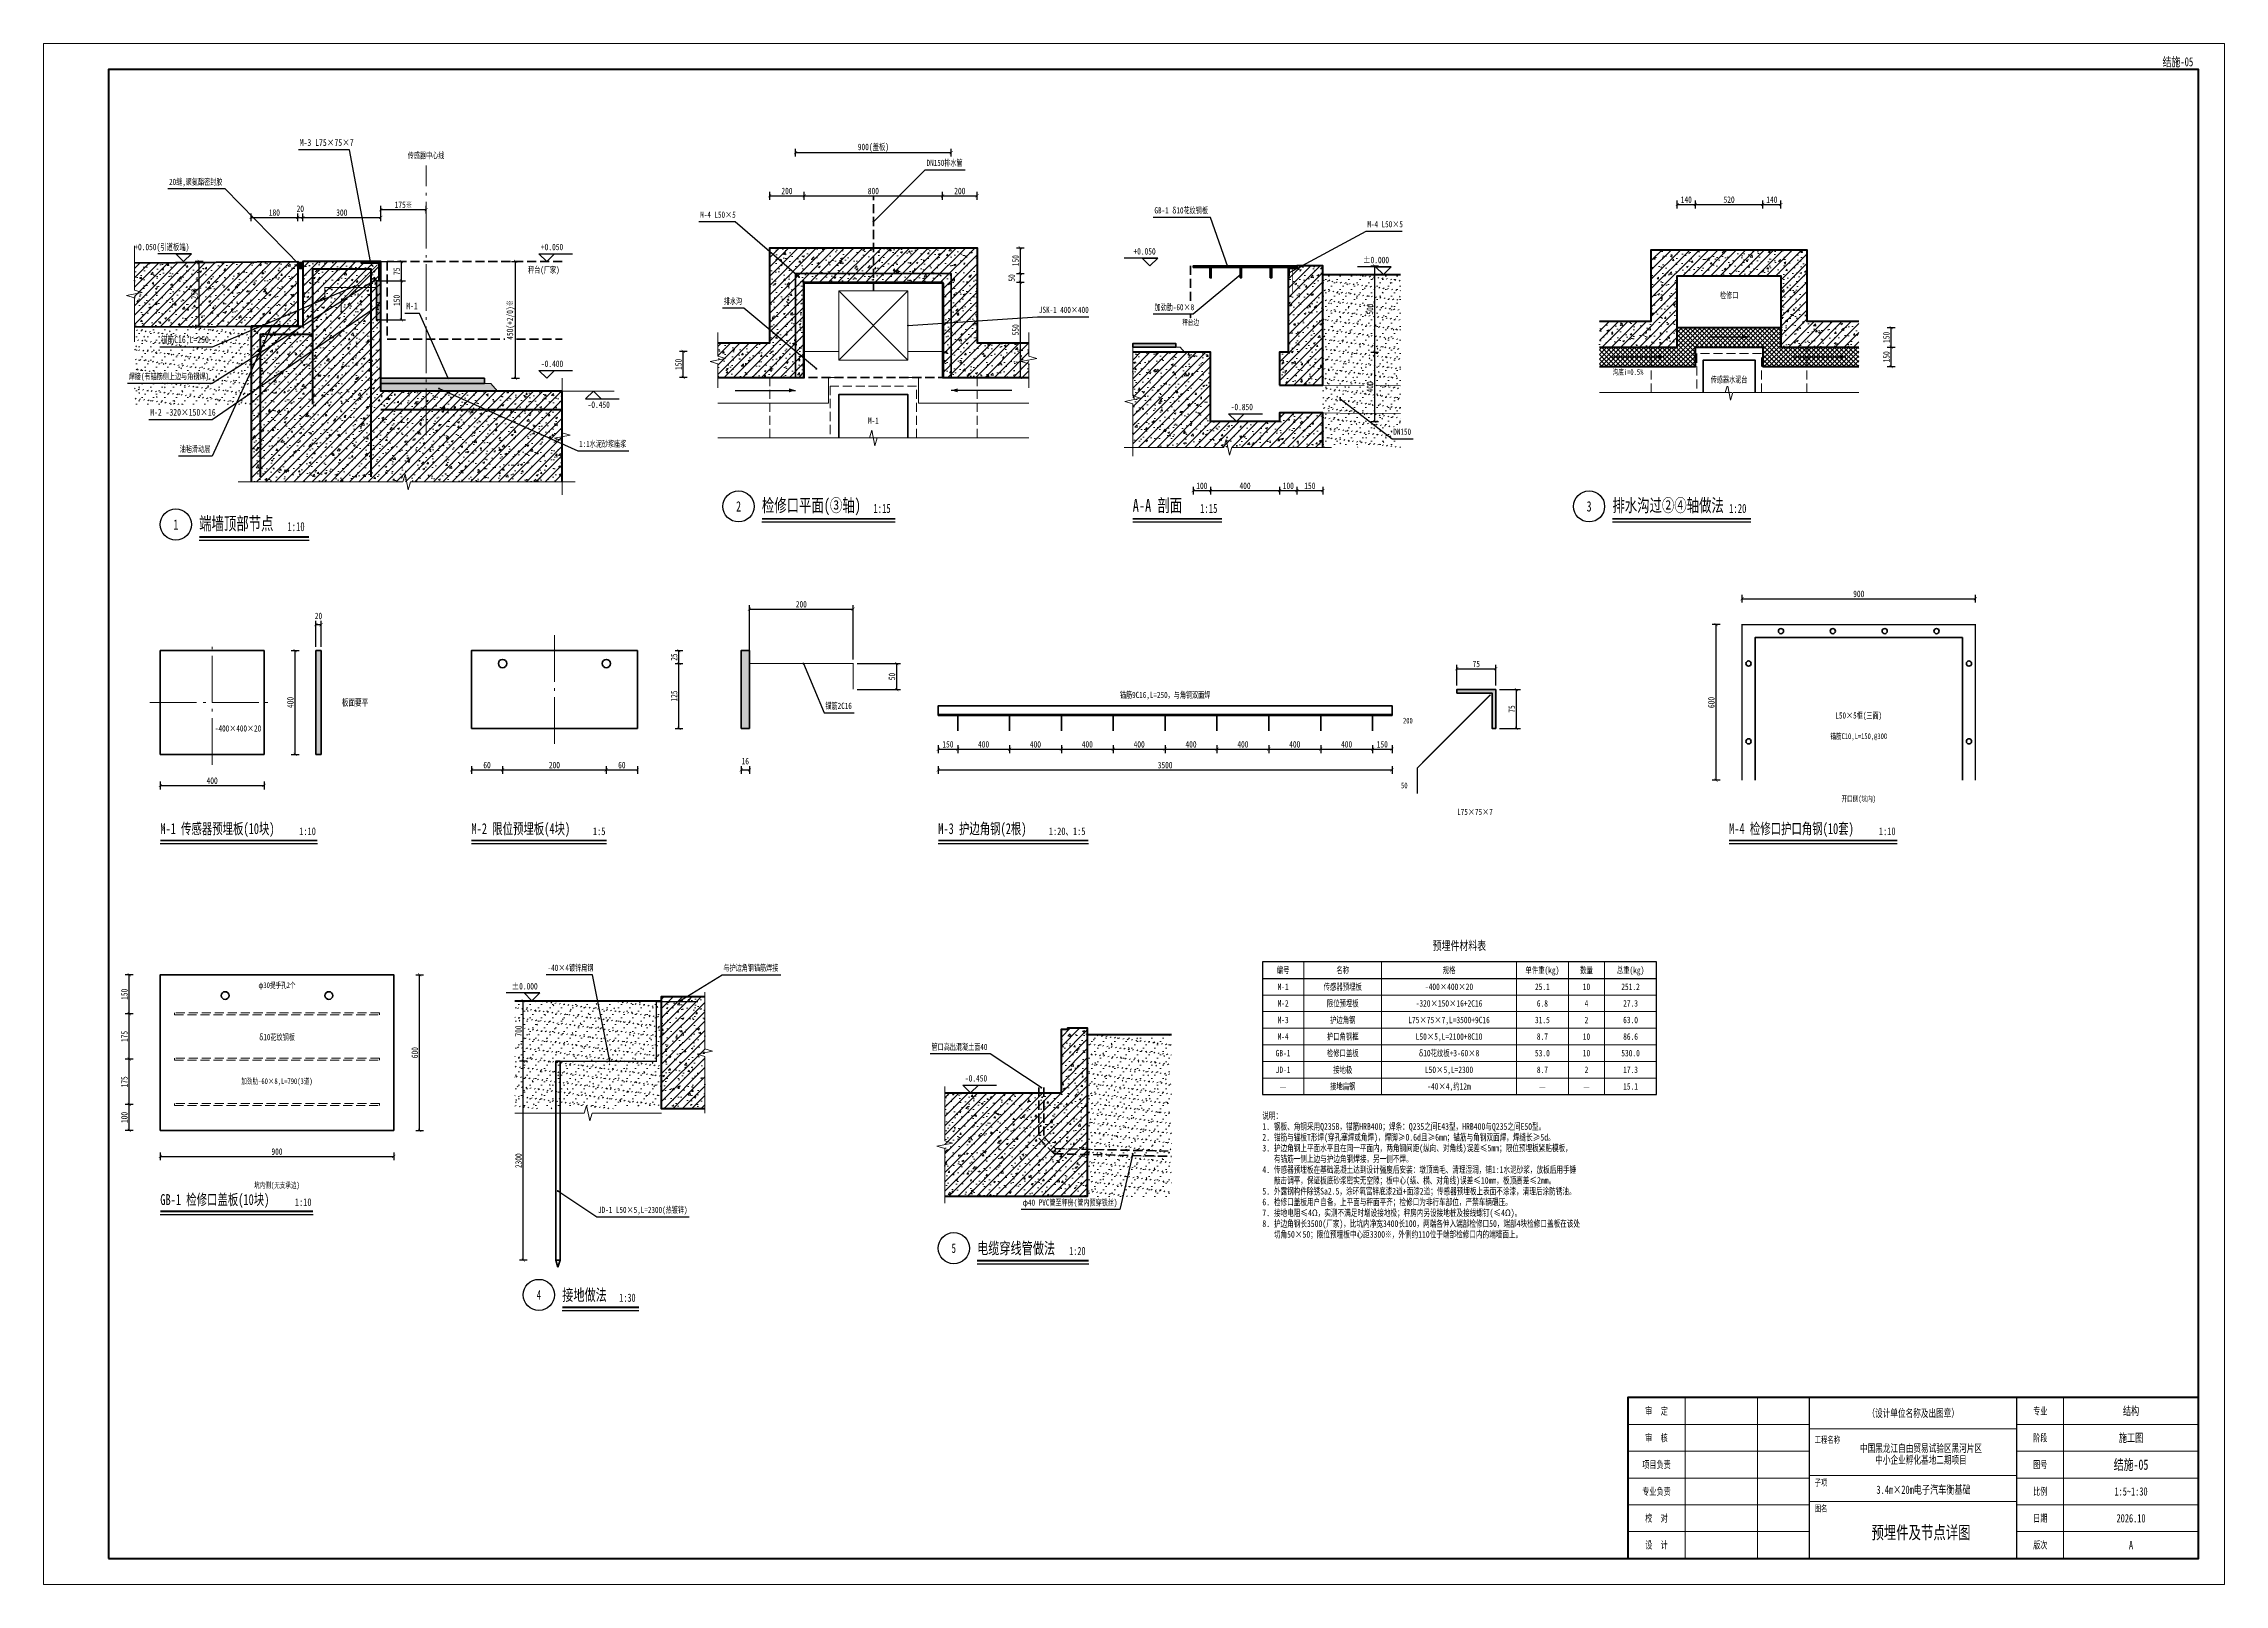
# Model space of a CAD drawing. Header units: millimetres. Extents: x 0 to 226050, y 0 to 29700.
# Drawn here: x 184000 to 226050, y 0 to 29700 of the extents above; entities that cross this region are included whole.
import ezdxf
from ezdxf.enums import TextEntityAlignment as Align

# ---------------------------------------------------------------- set-up
doc = ezdxf.new("R2010")
doc.units = ezdxf.units.MM
doc.header["$LTSCALE"] = 50
doc.linetypes.add('AXIS', pattern=[24, 18, -2.5, 1, -2.5])
doc.linetypes.add('DASH', pattern=[5, 3.5, -1.5])
for name, color, linetype, lineweight in [('S-AXIS', 1, 'AXIS', 18), ('S-CONC', 7, 'Continuous', 50), ('S-DIM', 3, 'Continuous', 13), ('S-FRAME', 7, 'Continuous', 90), ('S-HATCH', 8, 'Continuous', 13), ('S-HIDE', 8, 'DASH', 18), ('S-HIDE2', 6, 'DASH', 35), ('S-PIPE', 5, 'DASH', 35), ('S-REBAR', 2, 'Continuous', 50), ('S-STEEL', 4, 'Continuous', 35), ('S-SYMB', 7, 'Continuous', 25), ('S-TABLE', 7, 'Continuous', 18), ('S-TEXT', 7, 'Continuous', 18), ('S-THIN', 7, 'Continuous', 18)]:
    doc.layers.add(name, color=color, linetype=linetype, lineweight=lineweight)
doc.styles.add('HZ', font='simfang.ttf', dxfattribs={"width": 0.7})
doc.dimstyles.new('ZJ', dxfattribs={"dimscale": 50, "dimtxt": 2.5, "dimasz": 1.2, "dimexe": 1.5, "dimexo": 1.5, "dimgap": 0.6, "dimtad": 1, "dimdec": 0, "dimtxsty": 'HZ', "dimblk": 'ARCHTICK', "dimcen": 2.5, "dimclrd": 3, "dimclre": 3, "dimclrt": 7, "dimazin": 3, "dimtfac": 1, "dimtmove": 2, "dimatfit": 3})
pattern_1 = [(0, (0, 0), (110, 130), [0, -220]), (0, (55, 65), (110, 130), [0, -220]), (35, (30, 20), (145, 170), [27.5, -250]), (125, (115, 105), (155, 185), [22.5, -300])]

# ---------------------------------------------------------------- blocks, each defined once
blk = doc.blocks.new('_ARCHTICK')
at = {"color": 0, "linetype": 'BYBLOCK', "const_width": 0.15}
blk.add_lwpolyline([(-0.5, -0.5), (0.5, 0.5)], dxfattribs=at)

msp = doc.modelspace()

# ---------------------------------------------------------------- hatches: boundary and pattern name
at = {"layer": 'S-HATCH'}
h = msp.add_hatch(dxfattribs=at)
h.set_pattern_fill('ANSI31', color=256, scale=40)
h.paths.add_polyline_path([(197000, 23266.7), (198666.7, 23266.7), (198666.7, 25100), (201333.3, 25100), (201333.3, 23266.7), (203000, 23266.7), (203000, 23933.3), (202000, 23933.3), (202000, 25766.7), (198000, 25766.7), (198000, 23933.3), (197000, 23933.3)])
h = msp.add_hatch(dxfattribs=at)
h.set_pattern_fill('AR-CONC', color=256, scale=2)
h.paths.add_polyline_path([(197000, 23266.7), (198666.7, 23266.7), (198666.7, 25100), (201333.3, 25100), (201333.3, 23266.7), (203000, 23266.7), (203000, 23933.3), (202000, 23933.3), (202000, 25766.7), (198000, 25766.7), (198000, 23933.3), (197000, 23933.3)])
h = msp.add_hatch(dxfattribs=at)
h.set_pattern_fill('ANSI31', color=256, scale=40)
h.paths.add_polyline_path([(214000, 23850), (215500, 23850), (215500, 25225), (217500, 25225), (217500, 23850), (219000, 23850), (219000, 24350), (218000, 24350), (218000, 25725), (215000, 25725), (215000, 24350), (214000, 24350)])
h = msp.add_hatch(dxfattribs=at)
h.set_pattern_fill('AR-CONC', color=256, scale=2)
h.paths.add_polyline_path([(214000, 23850), (215500, 23850), (215500, 25225), (217500, 25225), (217500, 23850), (219000, 23850), (219000, 24350), (218000, 24350), (218000, 25725), (215000, 25725), (215000, 24350), (214000, 24350)])
h = msp.add_hatch(dxfattribs=at)
h.set_pattern_fill('ANSI31', color=256, scale=40)
h.paths.add_polyline_path([(185750, 25475), (188900, 25500), (188900, 24250), (185750, 24235)])
h.paths.add_polyline_path([(187019.5, 25047), (186795.5, 25047), (186795.5, 24703), (187019.5, 24703)], flags=0)
h = msp.add_hatch(dxfattribs=at)
h.set_pattern_fill('AR-CONC', color=256, scale=2)
h.paths.add_polyline_path([(185750, 25475), (188900, 25500), (188900, 24250), (185750, 24235)])
h.paths.add_polyline_path([(187019.5, 25047), (186795.5, 25047), (186795.5, 24703), (187019.5, 24703)], flags=0)
h = msp.add_hatch(dxfattribs=at)
h.set_pattern_fill('ANSI31', color=256, scale=40)
h.paths.add_polyline_path([(188000, 21250), (194000, 21250), (194000, 23000), (190500, 23000), (190500, 25500), (189000, 25500), (189000, 24250), (188000, 24250)])
h = msp.add_hatch(dxfattribs=at)
h.set_pattern_fill('AR-CONC', color=256, scale=2)
h.paths.add_polyline_path([(188000, 21250), (194000, 21250), (194000, 23000), (190500, 23000), (190500, 25500), (189000, 25500), (189000, 24250), (188000, 24250)])
h = msp.add_hatch(dxfattribs=at)
h.set_pattern_fill('ANSI31', color=256, scale=40)
h.paths.add_polyline_path([(207833.3, 23116.7), (208666.7, 23116.7), (208666.7, 25416.7), (208166.7, 25416.7), (208166.7, 25383.3), (208000, 25383.3), (208000, 23750), (207833.3, 23750)])
h = msp.add_hatch(dxfattribs=at)
h.set_pattern_fill('AR-CONC', color=256, scale=2)
h.paths.add_polyline_path([(207833.3, 23116.7), (208666.7, 23116.7), (208666.7, 25416.7), (208166.7, 25416.7), (208166.7, 25383.3), (208000, 25383.3), (208000, 23750), (207833.3, 23750)])
h = msp.add_hatch(dxfattribs=at)
h.set_pattern_fill('ZJ-GRAVEL', color=256, scale=50)
h.set_pattern_definition(pattern_1)
h.paths.add_polyline_path([(208666.7, 25250), (210166.7, 25250), (210166.7, 22310.8), (209995, 22310.8), (209995, 22093.3), (210166.7, 22093.3), (210166.7, 21916.7), (208666.7, 21916.7)])
h.paths.add_polyline_path([(209462.1, 22911.4), (209686.2, 22911.4), (209686.2, 23255.3), (209462.1, 23255.3)], flags=0)
h.paths.add_polyline_path([(209462.1, 24411.4), (209686.2, 24411.4), (209686.2, 24755.3), (209462.1, 24755.3)], flags=0)
h = msp.add_hatch(dxfattribs=at)
h.set_pattern_fill('ZJ-GRAVEL', color=256, scale=50)
h.set_pattern_definition(pattern_1)
h.paths.add_polyline_path([(185750, 23160), (187123.6, 23160), (187123.6, 23377.5), (185750, 23377.5), (185750, 24235), (188000, 24250), (188000, 22750), (185750, 22735)])
h.paths.add_polyline_path([(187135.8, 23860), (187135.8, 24090.6), (186233, 24090.6), (186233, 23860)], flags=0)
h = msp.add_hatch(dxfattribs=at)
h.set_pattern_fill('ANSI37', color=256, scale=20)
h.paths.add_polyline_path([(214000, 23475), (215850, 23475), (215850, 23850), (217150, 23850), (217150, 23475), (219000, 23475), (219000, 23850), (217500, 23850), (217500, 24225), (215500, 24225), (215500, 23850), (214000, 23850)])
h = msp.add_hatch(dxfattribs=at)
h.set_pattern_fill('ANSI31', color=256, scale=40)
h.paths.add_polyline_path([(205000, 21916.7), (208666.7, 21916.7), (208666.7, 22583.3), (207833.3, 22583.3), (207833.3, 22416.7), (206500, 22416.7), (206500, 23750), (205000, 23750)])
h = msp.add_hatch(dxfattribs=at)
h.set_pattern_fill('AR-CONC', color=256, scale=2)
h.paths.add_polyline_path([(205000, 21916.7), (208666.7, 21916.7), (208666.7, 22583.3), (207833.3, 22583.3), (207833.3, 22416.7), (206500, 22416.7), (206500, 23750), (205000, 23750)])
h = msp.add_hatch(dxfattribs=at)
h.set_pattern_fill('AR-SAND', color=256)
h.paths.add_polyline_path([(190500, 23000), (192750, 23000), (192625, 23150), (190500, 23150)])
h = msp.add_hatch(dxfattribs=at)
h.set_pattern_fill('ZJ-GRAVEL', color=256, scale=50)
h.set_pattern_definition(pattern_1)
h.paths.add_polyline_path([(193083.3, 10494.7), (193269.5, 10494.7), (193269.5, 10838.6), (193083.3, 10838.6), (193083.3, 11250), (195916.7, 11250), (195916.7, 9166.7), (193083.3, 9166.7)])
h = msp.add_hatch(dxfattribs=at)
h.set_pattern_fill('ANSI31', color=256, scale=40)
h.paths.add_polyline_path([(195916.7, 9166.7), (196750, 9166.7), (196750, 11333.3), (195916.7, 11333.3)])
h = msp.add_hatch(dxfattribs=at)
h.set_pattern_fill('AR-CONC', color=256, scale=2)
h.paths.add_polyline_path([(195916.7, 9166.7), (196750, 9166.7), (196750, 11333.3), (195916.7, 11333.3)])
h = msp.add_hatch(dxfattribs=at)
h.set_pattern_fill('ANSI31', color=256, scale=40)
h.paths.add_polyline_path([(201375, 7475), (204125, 7475), (204125, 10725), (203750, 10725), (203750, 10700), (203625, 10700), (203625, 9475), (201375, 9475)])
h = msp.add_hatch(dxfattribs=at)
h.set_pattern_fill('AR-CONC', color=256, scale=2)
h.paths.add_polyline_path([(201375, 7475), (204125, 7475), (204125, 10725), (203750, 10725), (203750, 10700), (203625, 10700), (203625, 9475), (201375, 9475)])
h = msp.add_hatch(dxfattribs=at)
h.set_pattern_fill('ZJ-GRAVEL', color=256, scale=50)
h.set_pattern_definition(pattern_1)
h.paths.add_polyline_path([(204125, 7475), (205750, 7475), (205750, 10600), (204125, 10600)])
at = {"layer": 'S-STEEL'}
h = msp.add_hatch(color=256, dxfattribs=at)
h.dxf.hatch_style = 1
h.paths.add_polyline_path([(188900, 25350), (189000, 25350), (189000, 25500), (188900, 25500)])
h = msp.add_hatch(color=256, dxfattribs=at)
h.dxf.hatch_style = 1
h.paths.add_polyline_path([(190500, 25500), (190125, 25500), (190125, 25465), (190465, 25465), (190465, 25125), (190500, 25125)])
h = msp.add_hatch(color=256, dxfattribs=at)
h.dxf.hatch_style = 1
h.paths.add_polyline_path([(206166.7, 25383.3), (208166.7, 25383.3), (208166.7, 25416.7), (206166.7, 25416.7)])
h = msp.add_hatch(color=256, dxfattribs=at)
h.dxf.hatch_style = 1
h.paths.add_polyline_path([(206486.7, 25183.3), (206513.3, 25183.3), (206513.3, 25383.3), (206486.7, 25383.3)])
h = msp.add_hatch(color=256, dxfattribs=at)
h.dxf.hatch_style = 1
h.paths.add_polyline_path([(207070, 25183.3), (207096.7, 25183.3), (207096.7, 25383.3), (207070, 25383.3)])
h = msp.add_hatch(color=256, dxfattribs=at)
h.dxf.hatch_style = 1
h.paths.add_polyline_path([(207653.3, 25183.3), (207680, 25183.3), (207680, 25383.3), (207653.3, 25383.3)])
h = msp.add_hatch(color=256, dxfattribs=at)
h.dxf.hatch_style = 1
h.paths.add_polyline_path([(208000, 25383.3), (208166.7, 25383.3), (208166.7, 25366.7), (208016.7, 25366.7), (208016.7, 25216.7), (208000, 25216.7)])
h = msp.add_hatch(color=256, dxfattribs=at)
h.dxf.hatch_style = 1
h.paths.add_polyline_path([(190420, 24375), (190500, 24375), (190500, 25125), (190420, 25125)])
h = msp.add_hatch(color=256, dxfattribs=at)
h.dxf.hatch_style = 1
h.paths.add_polyline_path([(205000, 23850), (205833.3, 23850), (205833.3, 23916.7), (205000, 23916.7)])
h = msp.add_hatch(color=256, dxfattribs=at)
h.dxf.hatch_style = 1
h.paths.add_polyline_path([(190500, 23150), (192500, 23150), (192500, 23250), (190500, 23250)])
h = msp.add_hatch(color=256, dxfattribs=at)
h.dxf.hatch_style = 1
h.paths.add_polyline_path([(189250, 16000), (189350, 16000), (189350, 18000), (189250, 18000)])
h = msp.add_hatch(color=256, dxfattribs=at)
h.dxf.hatch_style = 1
h.paths.add_polyline_path([(197450, 16500), (197610, 16500), (197610, 18000), (197450, 18000)])
h = msp.add_hatch(color=256, dxfattribs=at)
h.dxf.hatch_style = 1
h.paths.add_polyline_path([(212000, 17250), (211250, 17250), (211250, 17180), (211930, 17180), (211930, 16500), (212000, 16500)])
at = {"layer": 'S-SYMB'}
h = msp.add_hatch(color=256, dxfattribs=at)
h.dxf.hatch_style = 1
edge = h.paths.add_edge_path()
edge.add_arc((200000, 26266.7), 20, 0, 360)
h = msp.add_hatch(color=256, dxfattribs=at)
h.dxf.hatch_style = 1
edge = h.paths.add_edge_path()
edge.add_arc((188950, 25425), 20, 0, 360)
h = msp.add_hatch(color=256, dxfattribs=at)
h.dxf.hatch_style = 1
edge = h.paths.add_edge_path()
edge.add_arc((190300, 25500), 20, 0, 360)
h = msp.add_hatch(color=256, dxfattribs=at)
h.dxf.hatch_style = 1
edge = h.paths.add_edge_path()
edge.add_arc((206833.3, 25400), 20, 0, 360)
h = msp.add_hatch(color=256, dxfattribs=at)
h.dxf.hatch_style = 1
edge = h.paths.add_edge_path()
edge.add_arc((207083.3, 25250), 20, 0, 360)
h = msp.add_hatch(color=256, dxfattribs=at)
h.dxf.hatch_style = 1
edge = h.paths.add_edge_path()
edge.add_arc((208010, 25283.3), 20, 0, 360)
h = msp.add_hatch(color=256, dxfattribs=at)
h.dxf.hatch_style = 1
edge = h.paths.add_edge_path()
edge.add_arc((190000, 25025), 20, 0, 360)
h = msp.add_hatch(color=256, dxfattribs=at)
h.dxf.hatch_style = 1
edge = h.paths.add_edge_path()
edge.add_arc((190400, 25150), 20, 0, 360)
h = msp.add_hatch(color=256, dxfattribs=at)
h.dxf.hatch_style = 1
edge = h.paths.add_edge_path()
edge.add_arc((198566.7, 25200), 20, 0, 360)
h = msp.add_hatch(color=256, dxfattribs=at)
h.dxf.hatch_style = 1
edge = h.paths.add_edge_path()
edge.add_arc((190460, 24650), 20, 0, 360)
h = msp.add_hatch(color=256, dxfattribs=at)
h.dxf.hatch_style = 1
edge = h.paths.add_edge_path()
edge.add_arc((188400, 24265), 20, 0, 360)
h = msp.add_hatch(color=256, dxfattribs=at)
h.dxf.hatch_style = 1
edge = h.paths.add_edge_path()
edge.add_arc((200666.7, 24266.7), 20, 0, 360)
h = msp.add_hatch(color=256, dxfattribs=at)
h.dxf.hatch_style = 1
h.paths.add_polyline_path([(216875, 24050), (216750, 24087.5), (216750, 24012.5)])
h = msp.add_hatch(color=256, dxfattribs=at)
h.dxf.hatch_style = 1
h.paths.add_polyline_path([(215250, 23662.5), (215125, 23700), (215125, 23625)])
h = msp.add_hatch(color=256, dxfattribs=at)
h.dxf.hatch_style = 1
h.paths.add_polyline_path([(218750, 23662.5), (218625, 23700), (218625, 23625)])
h = msp.add_hatch(color=256, dxfattribs=at)
h.dxf.hatch_style = 1
edge = h.paths.add_edge_path()
edge.add_arc((191800, 23250), 20, 0, 360)
h = msp.add_hatch(color=256, dxfattribs=at)
h.dxf.hatch_style = 1
edge = h.paths.add_edge_path()
edge.add_arc((198900, 23433.3), 20, 0, 360)
h = msp.add_hatch(color=256, dxfattribs=at)
h.dxf.hatch_style = 1
edge = h.paths.add_edge_path()
edge.add_arc((191625, 23050), 20, 0, 360)
h = msp.add_hatch(color=256, dxfattribs=at)
h.dxf.hatch_style = 1
h.paths.add_polyline_path([(198500, 23016.7), (198375, 23054.2), (198375, 22979.2)])
h = msp.add_hatch(color=256, dxfattribs=at)
h.dxf.hatch_style = 1
h.paths.add_polyline_path([(201500, 23016.7), (201625, 22979.2), (201625, 23054.2)])
h = msp.add_hatch(color=256, dxfattribs=at)
h.dxf.hatch_style = 1
edge = h.paths.add_edge_path()
edge.add_arc((209000, 22850), 20, 0, 360)
h = msp.add_hatch(color=256, dxfattribs=at)
h.dxf.hatch_style = 1
edge = h.paths.add_edge_path()
edge.add_arc((198650, 17750), 20, 0, 360)
h = msp.add_hatch(color=256, dxfattribs=at)
h.dxf.hatch_style = 1
edge = h.paths.add_edge_path()
edge.add_arc((196250, 11233.3), 20, 0, 360)
h = msp.add_hatch(color=256, dxfattribs=at)
h.dxf.hatch_style = 1
edge = h.paths.add_edge_path()
edge.add_arc((194916.7, 10083.3), 20, 0, 360)
h = msp.add_hatch(color=256, dxfattribs=at)
h.dxf.hatch_style = 1
edge = h.paths.add_edge_path()
edge.add_arc((203237.5, 9575), 20, 0, 360)
h = msp.add_hatch(color=256, dxfattribs=at)
h.dxf.hatch_style = 1
edge = h.paths.add_edge_path()
edge.add_arc((205000, 8300), 20, 0, 360)
h = msp.add_hatch(color=256, dxfattribs=at)
h.dxf.hatch_style = 1
edge = h.paths.add_edge_path()
edge.add_arc((193916.7, 7583.3), 20, 0, 360)

# ---------------------------------------------------------------- linework, layer by layer
at = {"layer": 'S-AXIS'}
for p, q in [((191375, 22150), (191375, 27350)), ((187250, 15800), (187250, 18200)), ((193850, 16200), (193850, 18300)), ((186050, 17000), (188450, 17000))]:
    msp.add_line(p, q, dxfattribs=at)
at = {"layer": 'S-CONC'}
for p, q in [((208666.7, 25250), (210166.7, 25250)), ((193083.3, 11250), (195916.7, 11250)), ((204125, 10600), (205750, 10600))]:
    msp.add_line(p, q, dxfattribs=at)
for points in [[(197000, 23933.3), (198000, 23933.3), (198000, 25766.7), (202000, 25766.7), (202000, 23933.3), (203000, 23933.3)], [(214000, 24350), (215000, 24350), (215000, 25725), (218000, 25725), (218000, 24350), (219000, 24350)], [(185750, 25475), (188900, 25500), (188900, 24250), (185750, 24235)], [(194000, 21250), (194000, 23000), (190500, 23000), (190500, 25500), (189000, 25500), (189000, 24250), (188000, 24250), (188000, 21250)], [(197000, 23266.7), (198666.7, 23266.7), (198666.7, 25100), (201333.3, 25100), (201333.3, 23266.7), (203000, 23266.7)], [(214000, 23850), (215500, 23850), (215500, 25225), (217500, 25225), (217500, 23850), (219000, 23850)], [(208666.7, 21916.7), (208666.7, 22583.3), (207833.3, 22583.3), (207833.3, 22416.7), (206500, 22416.7), (206500, 23750), (205000, 23750)], [(196750, 9166.7), (195916.7, 9166.7), (195916.7, 11333.3), (196750, 11333.3)], [(201375, 9475), (203625, 9475), (203625, 10700), (203750, 10700), (203750, 10725), (204125, 10725), (204125, 7475), (201375, 7475)]]:
    msp.add_lwpolyline(points, dxfattribs=at)
msp.add_lwpolyline([(207833.3, 23116.7), (208666.7, 23116.7), (208666.7, 25416.7), (208166.7, 25416.7), (208166.7, 25383.3), (208000, 25383.3), (208000, 23750), (207833.3, 23750)], close=True, dxfattribs=at)
at = {"layer": 'S-FRAME'}
for points in [[(185250, 500), (225550, 500), (225550, 29200), (185250, 29200)], [(214550, 500), (225550, 500), (225550, 3600), (214550, 3600)]]:
    msp.add_lwpolyline(points, close=True, dxfattribs=at)
at = {"layer": 'S-HIDE'}
for p, q in [((215000, 22975), (215000, 23850)), ((218000, 22975), (218000, 23850)), ((198000, 22100), (198000, 23266.7)), ((202000, 22100), (202000, 23266.7))]:
    msp.add_line(p, q, dxfattribs=at)
for points in [[(215875, 22975), (217125, 22975), (217125, 23725), (215875, 23725)], [(199166.7, 22100), (200833.3, 22100), (200833.3, 23100), (199166.7, 23100)], [(186525, 10980), (190475, 10980), (190475, 11020), (186525, 11020)], [(186525, 10105), (190475, 10105), (190475, 10145), (186525, 10145)], [(186525, 9230), (190475, 9230), (190475, 9270), (186525, 9270)]]:
    msp.add_lwpolyline(points, close=True, dxfattribs=at)
at = {"layer": 'S-HIDE2'}
for p, q in [((206116.7, 25416.7), (206116.7, 24710.8)), ((206116.7, 24493.3), (206116.7, 24416.7)), ((193119.5, 24000), (194000, 24000))]:
    msp.add_line(p, q, dxfattribs=at)
msp.add_lwpolyline([(194000, 25500), (190625, 25500), (190625, 24000), (192895.5, 24000)], dxfattribs=at)
msp.add_lwpolyline([(198500, 23266.7), (201500, 23266.7), (201500, 25266.7), (198500, 25266.7)], close=True, dxfattribs=at)
at = {"layer": 'S-PIPE'}
msp.add_line((200000, 24933.3), (200000, 26747.1), dxfattribs=at)
for points in [[(203187.5, 9575), (203187.5, 8600), (203487.5, 8300), (205750, 8250)], [(203287.5, 9575), (203287.5, 8625), (203512.5, 8400), (205750, 8350)]]:
    msp.add_lwpolyline(points, dxfattribs=at)
at = {"layer": 'S-REBAR'}
msp.add_line((194000, 22640), (190500, 22640), dxfattribs=at)
for points in [[(190315, 21350), (190315, 25350), (189185, 25350), (189185, 22750)], [(188185, 21350), (188185, 24100), (189185, 24100)], [(214000, 23850), (215500, 23850), (215500, 24225), (217500, 24225), (217500, 23850), (219000, 23850)], [(214000, 23475), (215850, 23475), (215850, 23850), (217150, 23850), (217150, 23475), (219000, 23475)]]:
    msp.add_lwpolyline(points, dxfattribs=at)
at = {"layer": 'S-STEEL'}
for p, q in [((201250, 16767.5), (210000, 16767.5)), ((201625, 16750), (201625, 16450)), ((202625, 16750), (202625, 16450)), ((203625, 16750), (203625, 16450)), ((204625, 16750), (204625, 16450)), ((205625, 16750), (205625, 16450)), ((206625, 16750), (206625, 16450)), ((207625, 16750), (207625, 16450)), ((208625, 16750), (208625, 16450)), ((209625, 16750), (209625, 16450)), ((193875, 6250), (193916.7, 6116.7)), ((193958.3, 6250), (193916.7, 6116.7))]:
    msp.add_line(p, q, dxfattribs=at)
for points, const_width in [([(190440, 25440), (189735, 24735), (189735, 24485)], 20), ([(208083.3, 25366.7), (208083.3, 24883.3)], 15), ([(190420, 25000), (189420, 25000), (189420, 24750)], 20), ([(216750, 15500), (216750, 18500), (221250, 18500), (221250, 15500)], 25), ([(197610, 17750), (199610, 17750), (199610, 17250)], 20), ([(211900, 17150), (210490, 15740), (210490, 15240)], 25), ([(193916.7, 10083.3), (195816.7, 10083.3), (195816.7, 11233.3), (196616.7, 11233.3)], 25)]:
    msp.add_lwpolyline(points, dxfattribs=dict(at, const_width=const_width))
for points in [[(190500, 25500), (190125, 25500), (190125, 25465), (190465, 25465), (190465, 25125), (190500, 25125)], [(206166.7, 25383.3), (208166.7, 25383.3), (208166.7, 25416.7), (206166.7, 25416.7)], [(206486.7, 25183.3), (206513.3, 25183.3), (206513.3, 25383.3), (206486.7, 25383.3)], [(207070, 25183.3), (207096.7, 25183.3), (207096.7, 25383.3), (207070, 25383.3)], [(207653.3, 25183.3), (207680, 25183.3), (207680, 25383.3), (207653.3, 25383.3)], [(208000, 25383.3), (208166.7, 25383.3), (208166.7, 25366.7), (208016.7, 25366.7), (208016.7, 25216.7), (208000, 25216.7)], [(190420, 24375), (190500, 24375), (190500, 25125), (190420, 25125)], [(205000, 23850), (205833.3, 23850), (205833.3, 23916.7), (205000, 23916.7)], [(190500, 23150), (192500, 23150), (192500, 23250), (190500, 23250)], [(186250, 16000), (188250, 16000), (188250, 18000), (186250, 18000)], [(189250, 16000), (189350, 16000), (189350, 18000), (189250, 18000)], [(192250, 16500), (195450, 16500), (195450, 18000), (192250, 18000)], [(197450, 16500), (197610, 16500), (197610, 18000), (197450, 18000)], [(212000, 17250), (211250, 17250), (211250, 17180), (211930, 17180), (211930, 16500), (212000, 16500)], [(201250, 16750), (210000, 16750), (210000, 16937.5), (201250, 16937.5)], [(186250, 8750), (190750, 8750), (190750, 11750), (186250, 11750)], [(193875, 6250), (193958.3, 6250), (193958.3, 10083.3), (193875, 10083.3)]]:
    msp.add_lwpolyline(points, close=True, dxfattribs=at)
for points in [[(198500, 23266.7), (198500, 25266.7), (201500, 25266.7), (201500, 23266.7)], [(190420, 25125), (190370, 25175), (190420, 25175)], [(198650, 23266.7), (198650, 25083.3), (201350, 25083.3), (201350, 23266.7)], [(216000, 22975), (216000, 23600), (217000, 23600), (217000, 22975)], [(199333.3, 22100), (199333.3, 22933.3), (200666.7, 22933.3), (200666.7, 22100)], [(217000, 15500), (217000, 18250), (221000, 18250), (221000, 15500)]]:
    msp.add_lwpolyline(points, dxfattribs=at)
for centre, radius in [((217500, 18375), 50), ((218500, 18375), 50), ((219500, 18375), 50), ((220500, 18375), 50), ((192850, 17750), 80), ((194850, 17750), 80), ((216875, 17750), 50), ((221125, 17750), 50), ((216875, 16250), 50), ((221125, 16250), 50), ((187500, 11350), 75), ((189500, 11350), 75)]:
    msp.add_circle(centre, radius, dxfattribs=at)
at = {"layer": 'S-SYMB'}
for p, q in [((189900, 27650), (188914, 27650)), ((201000, 27266.7), (201770, 27266.7)), ((187500, 26900), (186394, 26900)), ((197333.3, 26266.7), (196635.3, 26266.7)), ((206500, 26350), (205394, 26350)), ((209500, 26083.3), (210198, 26083.3)), ((186850, 25650), (186200, 25650)), ((193550, 25650), (194200, 25650)), ((205483.3, 25566.7), (204833.3, 25566.7)), ((209983.3, 25400), (209333.3, 25400)), ((191250, 24500), (190966, 24500)), ((197500, 24600), (197090, 24600)), ((203166.7, 24433.3), (204152.7, 24433.3)), ((206166.7, 24483.3), (205396.7, 24483.3)), ((216125, 24050), (216875, 24050)), ((187250, 23850), (186238, 23850)), ((214250, 23662.5), (215250, 23662.5)), ((217750, 23662.5), (218750, 23662.5)), ((187250, 23150), (185616, 23150)), ((193550, 23400), (194200, 23400)), ((194450, 22850), (195100, 22850)), ((197333.3, 23016.7), (198500, 23016.7)), ((202666.7, 23016.7), (201500, 23016.7)), ((187250, 22450), (186030, 22450)), ((206850, 22566.7), (207500, 22566.7)), ((210000, 22083.3), (210410, 22083.3)), ((187250, 21750), (186600, 21750)), ((194300, 21850), (195286, 21850)), ((197850, 20480), (200420, 20480)), ((205000, 20480), (206720, 20480)), ((214250, 20480), (216920, 20480)), ((187000, 20130), (189120, 20130)), ((199050, 16800), (199628, 16800)), ((186250, 14280), (189280.8, 14280)), ((192250, 14280), (194856.6, 14280)), ((201250, 14280), (204146.4, 14280)), ((216500, 14280), (219740.8, 14280)), ((193566.7, 11400), (192916.7, 11400)), ((194583.3, 11750), (193693.3, 11750)), ((197083.3, 11750), (198213.3, 11750)), ((207500, 11680), (215100, 11680)), ((202250, 10225), (201096, 10225)), ((201725, 9625), (202375, 9625)), ((204750, 7225), (202852, 7225)), ((186250, 7130), (189196.8, 7130)), ((194666.7, 7083.3), (196444.7, 7083.3)), ((202000, 6180), (204153, 6180)), ((194000, 5280), (195478, 5280)), ((218050, 500), (218050, 3600)), ((222050, 500), (222050, 3600))]:
    msp.add_line(p, q, dxfattribs=at)
for points in [[(190300, 25500), (189900, 27650)], [(200000, 26266.7), (201000, 27266.7)], [(188950, 25425), (187500, 26900)], [(198566.7, 25200), (197333.3, 26266.7)], [(206833.3, 25400), (206500, 26350)], [(208010, 25283.3), (209500, 26083.3)], [(207083.3, 25250), (206166.7, 24483.3)], [(190400, 25150), (187250, 23150)], [(190000, 25025), (187250, 23850)], [(190460, 24650), (187250, 22450)], [(191800, 23250), (191250, 24500)], [(198900, 23433.3), (197500, 24600)], [(200666.7, 24266.7), (203166.7, 24433.3)], [(188400, 24265), (187250, 21750)], [(191625, 23050), (194300, 21850)], [(209000, 22850), (210000, 22083.3)], [(198650, 17750), (199050, 16800)], [(194916.7, 10083.3), (194583.3, 11750)], [(196250, 11233.3), (197083.3, 11750)], [(203237.5, 9575), (202250, 10225)], [(205000, 8300), (204750, 7225)], [(193916.7, 7583.3), (194666.7, 7083.3)]]:
    msp.add_lwpolyline(points, dxfattribs=at)
for points in [[(186700, 25500), (186550, 25650), (186850, 25650)], [(193700, 25500), (193550, 25650), (193850, 25650)], [(205333.3, 25416.7), (205183.3, 25566.7), (205483.3, 25566.7)], [(209833.3, 25250), (209683.3, 25400), (209983.3, 25400)], [(193700, 23250), (193550, 23400), (193850, 23400)], [(194600, 23000), (194450, 22850), (194750, 22850)], [(207000, 22416.7), (206850, 22566.7), (207150, 22566.7)], [(207500, 9440), (215100, 9440), (215100, 12000), (207500, 12000)], [(193416.7, 11250), (193266.7, 11400), (193566.7, 11400)], [(201875, 9475), (201725, 9625), (202025, 9625)]]:
    msp.add_lwpolyline(points, close=True, dxfattribs=at)
at = {"layer": 'S-SYMB', "const_width": 35}
for points in [[(187000, 20190), (189120, 20190)], [(197850, 20540), (200420, 20540)], [(205000, 20540), (206720, 20540)], [(214250, 20540), (216920, 20540)], [(186250, 14340), (189280.8, 14340)], [(192250, 14340), (194856.6, 14340)], [(201250, 14340), (204146.4, 14340)], [(216500, 14340), (219740.8, 14340)], [(186250, 7190), (189196.8, 7190)], [(202000, 6240), (204153, 6240)], [(194000, 5340), (195478, 5340)]]:
    msp.add_lwpolyline(points, dxfattribs=at)
at = {"layer": 'S-SYMB'}
for centre in [(197400, 20780), (213800, 20780), (186550, 20430), (201550, 6480), (193550, 5580)]:
    msp.add_circle(centre, 300, dxfattribs=at)
at = {"layer": 'S-TABLE'}
for p, q in [((208300, 12000), (208300, 9440)), ((209800, 12000), (209800, 9440)), ((212400, 12000), (212400, 9440)), ((213400, 12000), (213400, 9440)), ((214100, 12000), (214100, 9440)), ((207500, 11360), (215100, 11360)), ((207500, 11040), (215100, 11040)), ((207500, 10720), (215100, 10720)), ((207500, 10400), (215100, 10400)), ((207500, 10080), (215100, 10080)), ((207500, 9760), (215100, 9760)), ((215650, 500), (215650, 3600)), ((217050, 500), (217050, 3600)), ((222950, 500), (222950, 3600)), ((214550, 3083.3), (218050, 3083.3)), ((218050, 3000), (222050, 3000)), ((222050, 3083.3), (225550, 3083.3)), ((214550, 2566.7), (218050, 2566.7)), ((222050, 2566.7), (225550, 2566.7)), ((214550, 2050), (218050, 2050)), ((218050, 2100), (222050, 2100)), ((222050, 2050), (225550, 2050)), ((214550, 1533.3), (218050, 1533.3)), ((218050, 1600), (222050, 1600)), ((222050, 1533.3), (225550, 1533.3)), ((214550, 1016.7), (218050, 1016.7)), ((222050, 1016.7), (225550, 1016.7))]:
    msp.add_line(p, q, dxfattribs=at)
at = {"layer": 'S-THIN'}
for p, q in [((199333.3, 23600), (200666.7, 24933.3)), ((199333.3, 24933.3), (200666.7, 23600)), ((188000, 24265), (188900, 24265)), ((194000, 23000), (195000, 23000)), ((207833.3, 23116.7), (209462.1, 23109.7)), ((209686.2, 23108.7), (210166.7, 23106.7)), ((207833.3, 22583.3), (210166.7, 22573.3))]:
    msp.add_line(p, q, dxfattribs=at)
for points in [[(184000, 0), (226050, 0), (226050, 29700), (184000, 29700)], [(199333.3, 23600), (200666.7, 23600), (200666.7, 24933.3), (199333.3, 24933.3)], [(190500, 23000), (192750, 23000), (192625, 23150), (190500, 23150)]]:
    msp.add_lwpolyline(points, close=True, dxfattribs=at)
for points in [[(185750, 23950), (185750, 24800), (185600, 24845), (185900, 24905), (185750, 24950), (185750, 25800)], [(197000, 23066.7), (197000, 23525), (196850, 23570), (197150, 23630), (197000, 23675), (197000, 24133.3)], [(203000, 23066.7), (203000, 23525), (202850, 23570), (203150, 23630), (203000, 23675), (203000, 24133.3)], [(198666.7, 23766.7), (199333.3, 23766.7)], [(201333.3, 23766.7), (200666.7, 23766.7)], [(205000, 21750), (205000, 22758.3), (204850, 22803.3), (205150, 22863.3), (205000, 22908.3), (205000, 23916.7)], [(205000, 23750), (206000, 23750), (205916.7, 23850), (205000, 23850)], [(194000, 21000), (194000, 22050), (193850, 22095), (194150, 22155), (194000, 22200), (194000, 23250)], [(197000, 22766.7), (199133.3, 22766.7), (199133.3, 23266.7), (199333.3, 23266.7)], [(203000, 22766.7), (200866.7, 22766.7), (200866.7, 23266.7), (200666.7, 23266.7)], [(214000, 22975), (216425, 22975), (216461.8, 23097.5)], [(216475.5, 23097.5), (216530, 22825), (216575, 22975), (219000, 22975)], [(197000, 22100), (199925, 22100), (199970, 22250), (200030, 21950), (200075, 22100), (203000, 22100)], [(204833.3, 21916.7), (206758.3, 21916.7), (206803.3, 22066.7), (206863.3, 21766.7), (206908.3, 21916.7), (208833.3, 21916.7)], [(187750, 21250), (190925, 21250), (190970, 21400), (191030, 21100), (191075, 21250), (194250, 21250)], [(196750, 9083.3), (196750, 10175), (196600, 10220), (196900, 10280), (196750, 10325), (196750, 11416.7)], [(201375, 7350), (201375, 8400), (201225, 8445), (201525, 8505), (201375, 8550), (201375, 9600)], [(193083.3, 9083.3), (194425, 9083.3), (194470, 9233.3), (194530, 8933.3), (194575, 9083.3), (195916.7, 9083.3)]]:
    msp.add_lwpolyline(points, dxfattribs=at)

# ---------------------------------------------------------------- texts
at = {"layer": 'S-TEXT', "style": 'HZ', "width": 0.7}
for s, height, p in [('结施-05', 175, (225450, 29350)), ('200', 110, (210400, 16650)), ('50', 110, (210300, 15400))]:
    msp.add_text(s, height=height, dxfattribs=at).set_placement(p, align=Align.MIDDLE_RIGHT)
for s, height, p in [('M-3 L75×75×7', 130, (188939, 27690)), ('DN150排水管', 120, (201025, 27306.7)), ('20缝,聚氨酯密封胶', 120, (186419, 26940)), ('GB-1 δ10花纹钢板', 120, (205419, 26390)), ('M-4 L50×5', 120, (196660.3, 26306.7)), ('M-4 L50×5', 120, (209525, 26123.3)), ('+0.050', 125, (193590, 25680)), ('排水沟', 120, (197115, 24640)), ('M-1', 130, (190991, 24540)), ('JSK-1 400×400', 120, (203191.7, 24473.3)), ('加劲肋-60×8', 120, (205421.7, 24523.3)), ('锚筋C16,L=250', 130, (186263, 23890)), ('-0.400', 125, (193590, 23430)), ('焊接(有锚筋侧上边与角钢焊)', 120, (185641, 23190)), ('-0.450', 125, (194490, 22641.2)), ('-0.850', 125, (206890, 22596.7)), ('M-2 -320×150×16', 130, (186055, 22490)), ('油毡滑动层', 120, (186625, 21790)), ('1:1水泥砂浆座浆', 120, (194325, 21890)), ('DN150', 120, (210025, 22123.3)), ('端墙顶部节点', 250, (187000, 20250)), ('检修口平面(③轴)', 250, (197850, 20600)), ('1:15', 175, (200000, 20600)), ('A-A 剖面', 250, (205000, 20600)), ('1:15', 175, (206300, 20600)), ('排水沟过②④轴做法', 250, (214250, 20600)), ('1:20', 175, (216500, 20600)), ('1:10', 175, (188700, 20250)), ('锚筋2C16', 120, (199075, 16840)), ('M-1 传感器预埋板(10块)', 210, (186250, 14400)), ('1:10', 147, (188928, 14400)), ('M-2 限位预埋板(4块)', 210, (192250, 14400)), ('1:5', 147, (194592, 14400)), ('M-3 护边角钢(2根)', 210, (201250, 14400)), ('1:20、1:5', 147, (203382, 14400)), ('M-4 检修口护口角钢(10套)', 210, (216500, 14400)), ('1:10', 147, (219388, 14400)), ('-40×4镀锌扁钢', 120, (193718.3, 11790)), ('与护边角钢锚筋焊接', 120, (197108.3, 11790)), ('管口高出混凝土面40', 120, (201121, 10265)), ('-0.450', 125, (201765, 9655)), ('GB-1 检修口盖板(10块)', 210, (186250, 7250)), ('1:10', 147, (188844, 7250)), ('JD-1 L50×5,L=2300(热镀锌)', 120, (194691.7, 7123.3)), ('φ40 PVC管至秤房(管内预穿铁丝)', 120, (202877, 7265)), ('电缆穿线管做法', 225, (202000, 6300)), ('1:20', 157.5, (203775, 6300)), ('接地做法', 225, (194000, 5400)), ('1:30', 157.5, (195100, 5400))]:
    msp.add_text(s, height=height, dxfattribs=at).set_placement(p, align=Align.BOTTOM_LEFT)
for s, p in [('传感器中心线', (191375, 27450)), ('锚筋9C16,L=250，与角钢双面焊', (205625, 17050))]:
    msp.add_text(s, height=120, dxfattribs=at).set_placement(p, align=Align.BOTTOM_CENTER)
for s, p in [('+0.050(引道板端)', (186810, 25680)), ('+0.050', (205443.3, 25596.7)), ('±0.000', (209943.3, 25430)), ('±0.000', (193526.7, 11430))]:
    msp.add_text(s, height=125, dxfattribs=at).set_placement(p, align=Align.BOTTOM_RIGHT)
msp.add_text('秤台(厂家)', height=120, dxfattribs=at).set_placement((193950, 25400), align=Align.TOP_RIGHT)
for s, height, p in [('检修口', 120, (216500, 24850)), ('传感器水泥台', 120, (216500, 23225)), ('M-1', 120, (200000, 22433.3)), ('2', 200, (197400, 20780)), ('3', 200, (213800, 20780)), ('1', 200, (186550, 20430)), ('L50×5框(三面)', 120, (219000, 16750)), ('-400×400×20', 120, (187750, 16500)), ('锚筋C10,L=150,@300', 110, (219000, 16350)), ('编号', 125, (207900, 11840)), ('名称', 125, (209050, 11840)), ('规格', 125, (211100, 11840)), ('单件重(kg)', 125, (212900, 11840)), ('数量', 125, (213750, 11840)), ('总重(kg)', 125, (214600, 11840)), ('φ30提手孔2个', 110, (188500, 11550)), ('M-1', 125, (207900, 11520)), ('传感器预埋板', 125, (209050, 11520)), ('-400×400×20', 125, (211100, 11520)), ('25.1', 125, (212900, 11520)), ('10', 125, (213750, 11520)), ('251.2', 125, (214600, 11520)), ('M-2', 125, (207900, 11200)), ('M-3', 125, (207900, 10880)), ('限位预埋板', 125, (209050, 11200)), ('护边角钢', 125, (209050, 10880)), ('L75×75×7,L=3500+9C16', 125, (211100, 10880)), ('-320×150×16+2C16', 125, (211100, 11200)), ('31.5', 125, (212900, 10880)), ('6.8', 125, (212900, 11200)), ('4', 125, (213750, 11200)), ('2', 125, (213750, 10880)), ('27.3', 125, (214600, 11200)), ('63.0', 125, (214600, 10880)), ('δ10花纹钢板', 120, (188500, 10550)), ('M-4', 125, (207900, 10560)), ('护口角钢框', 125, (209050, 10560)), ('L50×5,L=2100+8C10', 125, (211100, 10560)), ('8.7', 125, (212900, 10560)), ('10', 125, (213750, 10560)), ('86.6', 125, (214600, 10560)), ('GB-1', 125, (207900, 10240)), ('检修口盖板', 125, (209050, 10240)), ('δ10花纹板+3-60×8', 125, (211100, 10240)), ('53.0', 125, (212900, 10240)), ('10', 125, (213750, 10240)), ('530.0', 125, (214600, 10240)), ('加劲肋-60×8,L=790(3道)', 110, (188500, 9700)), ('JD-1', 125, (207900, 9920)), ('接地扁钢', 125, (209050, 9600)), ('接地极', 125, (209050, 9920)), ('L50×5,L=2300', 125, (211100, 9920)), ('-40×4,约12m', 125, (211100, 9600)), ('8.7', 125, (212900, 9920)), ('2', 125, (213750, 9920)), ('17.3', 125, (214600, 9920)), ('—', 125, (207900, 9600)), ('—', 125, (212900, 9600)), ('—', 125, (213750, 9600)), ('15.1', 125, (214600, 9600)), ('5', 180, (201550, 6480)), ('4', 180, (193550, 5580)), ('审  定', 140, (215100, 3341.7)), ('（设计单位名称及出图章）', 150, (220050, 3300)), ('专业', 140, (222500, 3341.7)), ('结构', 160, (224250, 3341.7)), ('审  核', 140, (215100, 2825)), ('中国黑龙江自由贸易试验区黑河片区', 150, (220200, 2625)), ('阶段', 140, (222500, 2825)), ('施工图', 160, (224250, 2825)), ('项目负责', 140, (215100, 2308.3)), ('中小企业孵化基地二期项目', 150, (220200, 2400)), ('图号', 140, (222500, 2308.3)), ('结施-05', 200, (224250, 2308.3)), ('专业负责', 140, (215100, 1791.7)), ('3.4m×20m电子汽车衡基础', 160, (220250, 1825)), ('比例', 140, (222500, 1791.7)), ('1:5~1:30', 160, (224250, 1791.7)), ('校  对', 140, (215100, 1275)), ('日期', 140, (222500, 1275)), ('2026.10', 160, (224250, 1275)), ('设  计', 140, (215100, 758.3)), ('预埋件及节点详图', 250, (220200, 1000)), ('版次', 140, (222500, 758.3)), ('A', 160, (224250, 758.3))]:
    msp.add_text(s, height=height, dxfattribs=at).set_placement(p, align=Align.MIDDLE_CENTER)
for s, height, p in [('秤台边', 110, (206116.7, 24383.3)), ('沟底i=0.5%', 110, (214550, 23425)), ('开口侧(坑内)', 110, (219000, 15200)), ('L75×75×7', 120, (211600, 14950)), ('预埋件材料表', 175, (211300, 12400)), ('坑内侧(无支承边)', 110, (188500, 7750))]:
    msp.add_text(s, height=height, dxfattribs=at).set_placement(p, align=Align.TOP_CENTER)
msp.add_text('板面要平', height=130, dxfattribs=at).set_placement((189750, 17000), align=Align.MIDDLE_LEFT)
for s, height, p in [('说明：', 130, (207500, 9100)), ('1. 钢板、角钢采用Q235B，锚筋HRB400；焊条：Q235之间E43型，HRB400与Q235之间E50型。', 130, (207500, 8892)), ('3. 护边角钢上平面水平且在同一平面内，两角钢间距(纵向、对角线)误差≤5mm；限位预埋板紧贴模板，', 130, (207500, 8476)), ('2. 锚筋与锚板T形焊(穿孔塞焊或角焊)，焊脚≥0.6d且≥6mm；锚筋与角钢双面焊，焊缝长≥5d。', 130, (207500, 8684)), ('4. 传感器预埋板在基础混凝土达到设计强度后安装：墩顶凿毛、清理湿润，铺1:1水泥砂浆，放板后用手锤', 130, (207500, 8060)), ('   有锚筋一侧上边与护边角钢焊接，另一侧不焊。', 130, (207500, 8268)), ('5. 外露钢构件除锈Sa2.5，涂环氧富锌底漆2道+面漆2道；传感器预埋板上表面不涂漆，清理后涂防锈油。', 130, (207500, 7644)), ('   敲击调平，保证板底砂浆密实无空隙；板中心(纵、横、对角线)误差≤10mm，板顶高差≤2mm。', 130, (207500, 7852)), ('6. 检修口盖板用户自备，上平面与秤面平齐；检修口为非行车部位，严禁车辆碾压。', 130, (207500, 7436)), ('7. 接地电阻≤4Ω，实测不满足时增设接地极；秤房内另设接地桩及接线螺钉(≤4Ω)。', 130, (207500, 7228)), ('8. 护边角钢长3500(厂家)，比坑内净宽3400长100，两端各伸入端部检修口50，端部4块检修口盖板在该处', 130, (207500, 7020)), ('   切角50×50；限位预埋板中心距3300※，外侧约110位于端部检修口内的端墙面上。', 130, (207500, 6812)), ('工程名称', 125, (218150, 2850)), ('子项', 125, (218150, 2025)), ('图名', 125, (218150, 1525))]:
    msp.add_text(s, height=height, dxfattribs=at).set_placement(p, align=Align.TOP_LEFT)

# ---------------------------------------------------------------- dimensions: what is measured, and where the dimension line sits
at = {"layer": 'S-DIM'}
for base, p1, p2, text, override in [((198500, 27600), (198500, 27450), (201500, 27450), '900(盖板)', {"dimlfac": 0.3}), ((188000, 26350), (188000, 26200), (188900, 26200), '180', {"dimlfac": 0.2}), ((188900, 26350), (188900, 26200), (189000, 26200), '20', {"dimlfac": 0.2}), ((189000, 26350), (189000, 26200), (190500, 26200), '300', {"dimlfac": 0.2}), ((190500, 26500), (190500, 26350), (191375, 26350), '175※', {"dimlfac": 0.2}), ((215500, 26600), (215500, 26450), (215850, 26450), '140', {"dimlfac": 0.4}), ((215850, 26600), (215850, 26450), (217150, 26450), '520', {"dimlfac": 0.4}), ((217150, 26600), (217150, 26450), (217500, 26450), '140', {"dimlfac": 0.4}), ((206166.7, 21083.3), (206166.7, 21233.3), (206500, 21233.3), '100', {"dimlfac": 0.3}), ((206500, 21083.3), (206500, 21233.3), (207833.3, 21233.3), '400', {"dimlfac": 0.3}), ((207833.3, 21083.3), (207833.3, 21233.3), (208166.7, 21233.3), '100', {"dimlfac": 0.3}), ((208166.7, 21083.3), (208166.7, 21233.3), (208666.7, 21233.3), '150', {"dimlfac": 0.3}), ((197610, 18800), (197610, 17750), (199610, 17750), '200', {"dimlfac": 0.1}), ((189250, 18500), (189250, 18000), (189350, 18000), '20', {"dimlfac": 0.2}), ((211250, 17650), (211250, 17250), (212000, 17250), '75', {"dimlfac": 0.1}), ((201250, 16100), (201250, 16250), (201625, 16250), '150', {"dimlfac": 0.4}), ((201625, 16100), (201625, 16250), (202625, 16250), '400', {"dimlfac": 0.4}), ((202625, 16100), (202625, 16250), (203625, 16250), '400', {"dimlfac": 0.4}), ((203625, 16100), (203625, 16250), (204625, 16250), '400', {"dimlfac": 0.4}), ((204625, 16100), (204625, 16250), (205625, 16250), '400', {"dimlfac": 0.4}), ((205625, 16100), (205625, 16250), (206625, 16250), '400', {"dimlfac": 0.4}), ((206625, 16100), (206625, 16250), (207625, 16250), '400', {"dimlfac": 0.4}), ((207625, 16100), (207625, 16250), (208625, 16250), '400', {"dimlfac": 0.4}), ((208625, 16100), (208625, 16250), (209625, 16250), '400', {"dimlfac": 0.4}), ((209625, 16100), (209625, 16250), (210000, 16250), '150', {"dimlfac": 0.4}), ((192250, 15700), (192250, 15850), (192850, 15850), '60', {"dimlfac": 0.1}), ((192850, 15700), (192850, 15850), (194850, 15850), '200', {"dimlfac": 0.1}), ((194850, 15700), (194850, 15850), (195450, 15850), '60', {"dimlfac": 0.1}), ((197450, 15700), (197450, 15850), (197610, 15850), '16', {"dimlfac": 0.1}), ((201250, 15700), (201250, 15850), (210000, 15850), '3500', {"dimlfac": 0.4})]:
    msp.add_linear_dim(base=base, p1=p1, p2=p2, text=text, dimstyle='ZJ', override=override, dxfattribs=at).render()
for base, p1, p2, override in [((198000, 26766.7), (198000, 26616.7), (198666.7, 26616.7), {"dimlfac": 0.3}), ((198666.7, 26766.7), (198666.7, 26616.7), (201333.3, 26616.7), {"dimlfac": 0.3}), ((201333.3, 26766.7), (201333.3, 26616.7), (202000, 26616.7), {"dimlfac": 0.3}), ((216750, 19000), (216750, 18850), (221250, 18850), {"dimlfac": 0.2}), ((186250, 15400), (186250, 15550), (188250, 15550), {"dimlfac": 0.2}), ((186250, 8250), (186250, 8400), (190750, 8400), {"dimlfac": 0.2})]:
    msp.add_linear_dim(base=base, p1=p1, p2=p2, dimstyle='ZJ', override=override, dxfattribs=at).render()
for base, p1, p2, text, override in [((202833.3, 25266.7), (202683.3, 25266.7), (202683.3, 25766.7), '150', {"dimlfac": 0.3}), ((187000, 24250), (187150, 24250), (187150, 25500), '250', {"dimlfac": 0.2}), ((190900, 25125), (190420, 25125), (190420, 25500), '75', {"dimlfac": 0.2}), ((193100, 23250), (192950, 23250), (192950, 25500), '450(+2/0)※', {"dimlfac": 0.2}), ((202833.3, 25100), (202683.3, 25100), (202683.3, 25266.7), '50', {"dimlfac": 0.3}), ((209666.7, 23750), (209516.7, 23750), (209516.7, 25416.7), '500', {"dimlfac": 0.3}), ((190900, 24375), (190420, 24375), (190420, 25125), '150', {"dimlfac": 0.2}), ((202833.3, 23266.7), (202683.3, 23266.7), (202683.3, 25100), '550', {"dimlfac": 0.3}), ((219625, 23850), (219475, 23850), (219475, 24225), '150', {"dimlfac": 0.4}), ((196333.3, 23266.7), (196483.3, 23266.7), (196483.3, 23766.7), '150', {"dimlfac": 0.3}), ((209666.7, 22416.7), (209516.7, 22416.7), (209516.7, 23750), '400', {"dimlfac": 0.3}), ((219625, 23475), (219475, 23475), (219475, 23850), '150', {"dimlfac": 0.4}), ((196250, 17750), (196100, 17750), (196100, 18000), '25', {"dimlfac": 0.1}), ((196250, 16500), (196100, 16500), (196100, 17750), '125', {"dimlfac": 0.1}), ((200450, 17250), (199610, 17250), (199610, 17750), '50', {"dimlfac": 0.1}), ((212400, 16500), (212000, 16500), (212000, 17250), '75', {"dimlfac": 0.1}), ((185650, 11000), (185800, 11000), (185800, 11750), '150', {"dimlfac": 0.2}), ((185650, 10125), (185800, 10125), (185800, 11000), '175', {"dimlfac": 0.2}), ((193250, 10083.3), (193400, 10083.3), (193400, 11250), '700', {"dimlfac": 0.6}), ((185650, 9250), (185800, 9250), (185800, 10125), '175', {"dimlfac": 0.2}), ((193250, 6250), (193400, 6250), (193400, 10083.3), '2300', {"dimlfac": 0.6}), ((185650, 8750), (185800, 8750), (185800, 9250), '100', {"dimlfac": 0.2})]:
    msp.add_linear_dim(base=base, p1=p1, p2=p2, angle=90, text=text, dimstyle='ZJ', override=override, dxfattribs=at).render()
for base, p1, p2 in [((216250, 15500), (216400, 15500), (216400, 18500)), ((188850, 16000), (188700, 16000), (188700, 18000)), ((191250, 8750), (191100, 8750), (191100, 11750))]:
    msp.add_linear_dim(base=base, p1=p1, p2=p2, angle=90, dimstyle='ZJ', override={"dimlfac": 0.2}, dxfattribs=at).render()

doc.saveas('drawing.dxf')
